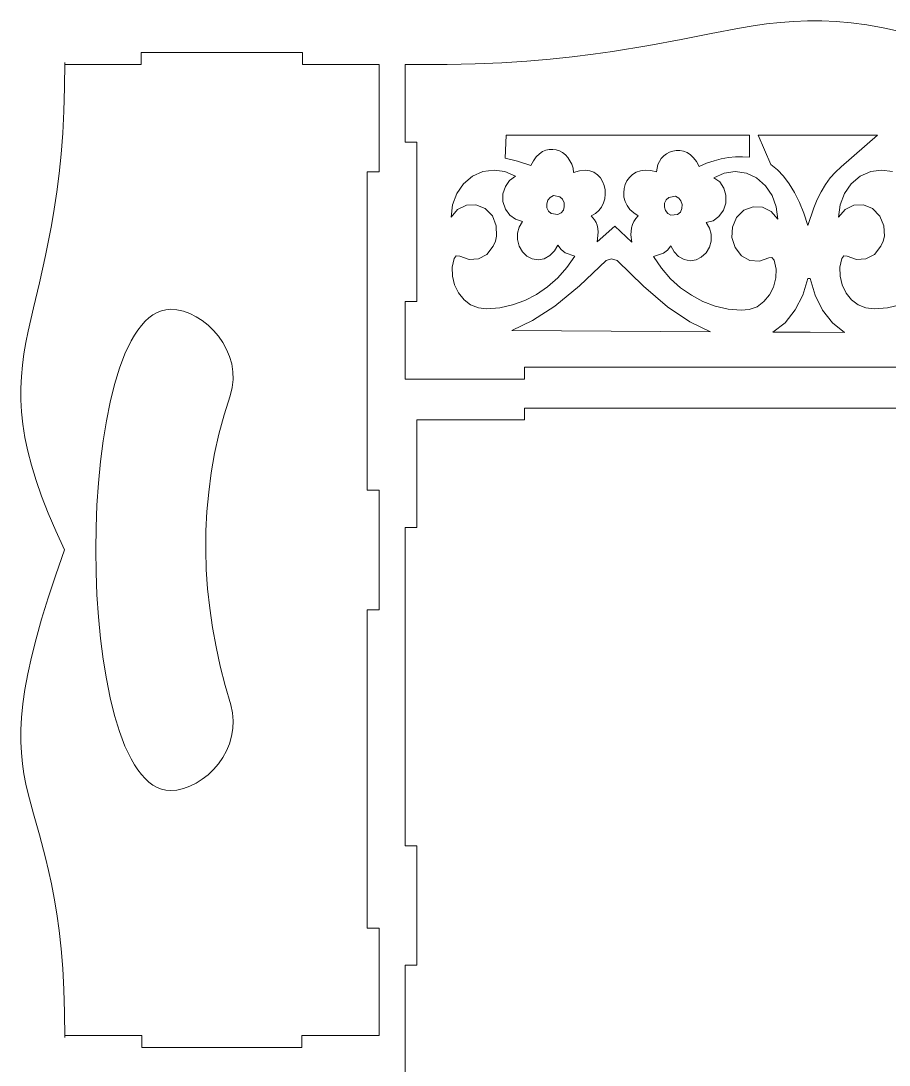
# Model space of a CAD drawing. Header units: inches. Extents: x -3.4 to 3.5, y -2.96 to 3.25.
# Drawn here: x -3.395 to -0.34, y -0.425 to 3.248 of the extents above; entities that cross this region are included whole.
import ezdxf

# ---------------------------------------------------------------- set-up
doc = ezdxf.new("R2010")
doc.units = ezdxf.units.IN
doc.header["$MEASUREMENT"] = 0
doc.layers.add('Katman 1', color=7, linetype='Continuous')

msp = doc.modelspace()

# ---------------------------------------------------------------- linework, layer by layer
at = {"layer": 'Katman 1', "color": 250, "lineweight": 9}
for points in [[(-0.8188, 3.2307), (-0.8188, 3.2307), (-0.7715, 3.2373), (-0.7715, 3.2373)], [(-0.7715, 3.2373), (-0.7715, 3.2373), (-0.7237, 3.2426), (-0.7237, 3.2426)], [(-0.7237, 3.2426), (-0.7237, 3.2426), (-0.6759, 3.2461), (-0.6759, 3.2461)], [(-0.6759, 3.2461), (-0.6759, 3.2461), (-0.6272, 3.2482), (-0.6272, 3.2482)], [(-0.6272, 3.2482), (-0.6272, 3.2482), (-0.5772, 3.2478), (-0.5772, 3.2478)], [(-0.5772, 3.2478), (-0.5772, 3.2478), (-0.5266, 3.2457), (-0.5266, 3.2457)], [(-0.5266, 3.2457), (-0.5266, 3.2457), (-0.4737, 3.2411), (-0.4737, 3.2411)], [(-0.4737, 3.2411), (-0.4737, 3.2411), (-0.4188, 3.2338), (-0.4188, 3.2338)], [(-0.4188, 3.2338), (-0.4188, 3.2338), (-0.3615, 3.2237), (-0.3615, 3.2237)], [(-1.0715, 3.1831), (-1.0715, 3.1831), (-0.9662, 3.2041), (-0.9662, 3.2041)], [(-0.9662, 3.2041), (-0.9662, 3.2041), (-0.867, 3.2226), (-0.867, 3.2226)], [(-0.867, 3.2226), (-0.867, 3.2226), (-0.8188, 3.2307), (-0.8188, 3.2307)], [(-0.3615, 3.2237), (-0.3615, 3.2237), (-0.3012, 3.2107), (-0.3012, 3.2107)], [(-1.3131, 3.1404), (-1.3131, 3.1404), (-1.1864, 3.1614), (-1.1864, 3.1614)], [(-1.1864, 3.1614), (-1.1864, 3.1614), (-1.0715, 3.1831), (-1.0715, 3.1831)], [(-2.4039, 3.1369), (-2.4039, 3.1369), (-2.9723, 3.1369), (-2.9723, 3.1369)], [(-2.9723, 3.1369), (-2.9723, 3.1369), (-2.9723, 3.0949), (-2.9723, 3.0949)], [(-2.4039, 3.0949), (-2.4039, 3.0949), (-2.4039, 3.1369), (-2.4039, 3.1369)], [(-1.4551, 3.1215), (-1.4551, 3.1215), (-1.382, 3.1306), (-1.382, 3.1306)], [(-1.382, 3.1306), (-1.382, 3.1306), (-1.3131, 3.1404), (-1.3131, 3.1404)], [(-3.241, 3.1019), (-3.241, 3.1019), (-3.2414, 3.0141), (-3.2414, 3.0141)], [(-3.241, 3.0949), (-3.241, 3.0949), (-3.241, 3.1019), (-3.241, 3.1019)], [(-2.9723, 3.0949), (-2.9723, 3.0949), (-3.241, 3.0949), (-3.241, 3.0949)], [(-2.1351, 3.0949), (-2.1351, 3.0949), (-2.4039, 3.0949), (-2.4039, 3.0949)], [(-2.1351, 2.7169), (-2.1351, 2.7169), (-2.1351, 3.0949), (-2.1351, 3.0949)], [(-2.0433, 3.0942), (-2.0433, 3.0942), (-2.0015, 3.0942), (-2.0015, 3.0942)], [(-2.0433, 2.8212), (-2.0433, 2.8212), (-2.0433, 3.0942), (-2.0433, 3.0942)], [(-2.0015, 3.0942), (-2.0015, 3.0942), (-1.8958, 3.0945), (-1.8958, 3.0945)], [(-1.8958, 3.0945), (-1.8958, 3.0945), (-1.7964, 3.097), (-1.7964, 3.097)], [(-1.7964, 3.097), (-1.7964, 3.097), (-1.7029, 3.1009), (-1.7029, 3.1009)], [(-1.7029, 3.1009), (-1.7029, 3.1009), (-1.6151, 3.1065), (-1.6151, 3.1065)], [(-1.6151, 3.1065), (-1.6151, 3.1065), (-1.5329, 3.1134), (-1.5329, 3.1134)], [(-1.5329, 3.1134), (-1.5329, 3.1134), (-1.4551, 3.1215), (-1.4551, 3.1215)], [(-3.2414, 3.0141), (-3.2414, 3.0141), (-3.2438, 2.9311), (-3.2438, 2.9311)], [(-3.2438, 2.9311), (-3.2438, 2.9311), (-3.2477, 2.8531), (-3.2477, 2.8531)], [(-3.2477, 2.8531), (-3.2477, 2.8531), (-3.2533, 2.7799), (-3.2533, 2.7799)], [(-1.6875, 2.8464), (-1.6875, 2.8464), (-1.6911, 2.7655), (-1.6911, 2.7655)], [(-0.8317, 2.8464), (-0.8317, 2.8464), (-1.6875, 2.8464), (-1.6875, 2.8464)], [(-0.8321, 2.7684), (-0.8321, 2.7684), (-0.8317, 2.8464), (-0.8317, 2.8464)], [(-0.3815, 2.8464), (-0.3815, 2.8464), (-0.8008, 2.8464), (-0.8008, 2.8464)], [(-0.8008, 2.8464), (-0.8008, 2.8464), (-0.7561, 2.7425), (-0.7561, 2.7425)], [(-0.5088, 2.7344), (-0.5088, 2.7344), (-0.3815, 2.8464), (-0.3815, 2.8464)], [(-2.0015, 2.8212), (-2.0015, 2.8212), (-2.0433, 2.8212), (-2.0433, 2.8212)], [(-2.0015, 2.2612), (-2.0015, 2.2612), (-2.0015, 2.8212), (-2.0015, 2.8212)], [(-1.5595, 2.7883), (-1.5595, 2.7883), (-1.548, 2.7932), (-1.548, 2.7932)], [(-1.548, 2.7932), (-1.548, 2.7932), (-1.536, 2.796), (-1.536, 2.796)], [(-1.536, 2.796), (-1.536, 2.796), (-1.5233, 2.7963), (-1.5233, 2.7963)], [(-1.5233, 2.7963), (-1.5233, 2.7963), (-1.5122, 2.7946), (-1.5122, 2.7946)], [(-1.5122, 2.7946), (-1.5122, 2.7946), (-1.5002, 2.7908), (-1.5002, 2.7908)], [(-1.1008, 2.7904), (-1.1008, 2.7904), (-1.0891, 2.7921), (-1.0891, 2.7921)], [(-1.0891, 2.7921), (-1.0891, 2.7921), (-1.0768, 2.7921), (-1.0768, 2.7921)], [(-1.0768, 2.7921), (-1.0768, 2.7921), (-1.0639, 2.7897), (-1.0639, 2.7897)], [(-3.2533, 2.7799), (-3.2533, 2.7799), (-3.2603, 2.7113), (-3.2603, 2.7113)], [(-1.6911, 2.7655), (-1.6911, 2.7655), (-1.648, 2.7551), (-1.648, 2.7551)], [(-1.648, 2.7551), (-1.648, 2.7551), (-1.6004, 2.74), (-1.6004, 2.74)], [(-1.6004, 2.74), (-1.6004, 2.74), (-1.592, 2.7561), (-1.592, 2.7561)], [(-1.592, 2.7561), (-1.592, 2.7561), (-1.5822, 2.7697), (-1.5822, 2.7697)], [(-1.5822, 2.7697), (-1.5822, 2.7697), (-1.5709, 2.7806), (-1.5709, 2.7806)], [(-1.5709, 2.7806), (-1.5709, 2.7806), (-1.5595, 2.7883), (-1.5595, 2.7883)], [(-1.5002, 2.7908), (-1.5002, 2.7908), (-1.4895, 2.7848), (-1.4895, 2.7848)], [(-1.4895, 2.7848), (-1.4895, 2.7848), (-1.4793, 2.7767), (-1.4793, 2.7767)], [(-1.4793, 2.7767), (-1.4793, 2.7767), (-1.4706, 2.7677), (-1.4706, 2.7677)], [(-1.4706, 2.7677), (-1.4706, 2.7677), (-1.4635, 2.7564), (-1.4635, 2.7564)], [(-1.4635, 2.7564), (-1.4635, 2.7564), (-1.4569, 2.7439), (-1.4569, 2.7439)], [(-1.1488, 2.7537), (-1.1488, 2.7537), (-1.1419, 2.7642), (-1.1419, 2.7642)], [(-1.1419, 2.7642), (-1.1419, 2.7642), (-1.1335, 2.7729), (-1.1335, 2.7729)], [(-1.1335, 2.7729), (-1.1335, 2.7729), (-1.1235, 2.7806), (-1.1235, 2.7806)], [(-1.1235, 2.7806), (-1.1235, 2.7806), (-1.1133, 2.7862), (-1.1133, 2.7862)], [(-1.1133, 2.7862), (-1.1133, 2.7862), (-1.1008, 2.7904), (-1.1008, 2.7904)], [(-1.0639, 2.7897), (-1.0639, 2.7897), (-1.0515, 2.7848), (-1.0515, 2.7848)], [(-1.0515, 2.7848), (-1.0515, 2.7848), (-1.0397, 2.7771), (-1.0397, 2.7771)], [(-1.0397, 2.7771), (-1.0397, 2.7771), (-1.0288, 2.7666), (-1.0288, 2.7666)], [(-1.0288, 2.7666), (-1.0288, 2.7666), (-1.0184, 2.753), (-1.0184, 2.753)], [(-0.9824, 2.7481), (-0.9824, 2.7481), (-0.9564, 2.7564), (-0.9564, 2.7564)], [(-0.9564, 2.7564), (-0.9564, 2.7564), (-0.9308, 2.7628), (-0.9308, 2.7628)], [(-0.9308, 2.7628), (-0.9308, 2.7628), (-0.9057, 2.7673), (-0.9057, 2.7673)], [(-0.9057, 2.7673), (-0.9057, 2.7673), (-0.8808, 2.7694), (-0.8808, 2.7694)], [(-0.8808, 2.7694), (-0.8808, 2.7694), (-0.8564, 2.7697), (-0.8564, 2.7697)], [(-0.8564, 2.7697), (-0.8564, 2.7697), (-0.8321, 2.7684), (-0.8321, 2.7684)], [(-1.8062, 2.7022), (-1.8062, 2.7022), (-1.7693, 2.7183), (-1.7693, 2.7183)], [(-1.7693, 2.7183), (-1.7693, 2.7183), (-1.7302, 2.7236), (-1.7302, 2.7236)], [(-1.7302, 2.7236), (-1.7302, 2.7236), (-1.6924, 2.7183), (-1.6924, 2.7183)], [(-1.6924, 2.7183), (-1.6924, 2.7183), (-1.6551, 2.7022), (-1.6551, 2.7022)], [(-1.4569, 2.7439), (-1.4569, 2.7439), (-1.4526, 2.7299), (-1.4526, 2.7299)], [(-1.4526, 2.7299), (-1.4526, 2.7299), (-1.4506, 2.7152), (-1.4506, 2.7152)], [(-1.4506, 2.7152), (-1.4506, 2.7152), (-1.4293, 2.7211), (-1.4293, 2.7211)], [(-1.4293, 2.7211), (-1.4293, 2.7211), (-1.41, 2.7229), (-1.41, 2.7229)], [(-1.41, 2.7229), (-1.41, 2.7229), (-1.3933, 2.7208), (-1.3933, 2.7208)], [(-1.3933, 2.7208), (-1.3933, 2.7208), (-1.3788, 2.7155), (-1.3788, 2.7155)], [(-1.2302, 2.7159), (-1.2302, 2.7159), (-1.2151, 2.7208), (-1.2151, 2.7208)], [(-1.2151, 2.7208), (-1.2151, 2.7208), (-1.1982, 2.7232), (-1.1982, 2.7232)], [(-1.1982, 2.7232), (-1.1982, 2.7232), (-1.1791, 2.7222), (-1.1791, 2.7222)], [(-1.1791, 2.7222), (-1.1791, 2.7222), (-1.1584, 2.7173), (-1.1584, 2.7173)], [(-1.1584, 2.7173), (-1.1584, 2.7173), (-1.1568, 2.7306), (-1.1568, 2.7306)], [(-1.1568, 2.7306), (-1.1568, 2.7306), (-1.1542, 2.7425), (-1.1542, 2.7425)], [(-1.1542, 2.7425), (-1.1542, 2.7425), (-1.1488, 2.7537), (-1.1488, 2.7537)], [(-1.0184, 2.753), (-1.0184, 2.753), (-1.0088, 2.7365), (-1.0088, 2.7365)], [(-1.0088, 2.7365), (-1.0088, 2.7365), (-0.9824, 2.7481), (-0.9824, 2.7481)], [(-0.8824, 2.7183), (-0.8824, 2.7183), (-0.9206, 2.7131), (-0.9206, 2.7131)], [(-0.8426, 2.712), (-0.8426, 2.712), (-0.8824, 2.7183), (-0.8824, 2.7183)], [(-0.7561, 2.7425), (-0.7561, 2.7425), (-0.7337, 2.7239), (-0.7337, 2.7239)], [(-0.7337, 2.7239), (-0.7337, 2.7239), (-0.7126, 2.7015), (-0.7126, 2.7015)], [(-0.529, 2.7166), (-0.529, 2.7166), (-0.5088, 2.7344), (-0.5088, 2.7344)], [(-0.4424, 2.7019), (-0.4424, 2.7019), (-0.405, 2.7183), (-0.405, 2.7183)], [(-0.405, 2.7183), (-0.405, 2.7183), (-0.3668, 2.7232), (-0.3668, 2.7232)], [(-0.3668, 2.7232), (-0.3668, 2.7232), (-0.3288, 2.7183), (-0.3288, 2.7183)], [(-3.2603, 2.7113), (-3.2603, 2.7113), (-3.2683, 2.6466), (-3.2683, 2.6466)], [(-2.1771, 1.597), (-2.1771, 1.597), (-2.1771, 2.7169), (-2.1771, 2.7169)], [(-2.1771, 2.7169), (-2.1771, 2.7169), (-2.1351, 2.7169), (-2.1351, 2.7169)], [(-1.8378, 2.6753), (-1.8378, 2.6753), (-1.8062, 2.7022), (-1.8062, 2.7022)], [(-1.676, 2.6868), (-1.676, 2.6868), (-1.6906, 2.6655), (-1.6906, 2.6655)], [(-1.6551, 2.7022), (-1.6551, 2.7022), (-1.676, 2.6868), (-1.676, 2.6868)], [(-1.3788, 2.7155), (-1.3788, 2.7155), (-1.3666, 2.7068), (-1.3666, 2.7068)], [(-1.3666, 2.7068), (-1.3666, 2.7068), (-1.3557, 2.6959), (-1.3557, 2.6959)], [(-1.3557, 2.6959), (-1.3557, 2.6959), (-1.3486, 2.6833), (-1.3486, 2.6833)], [(-1.3486, 2.6833), (-1.3486, 2.6833), (-1.3431, 2.6693), (-1.3431, 2.6693)], [(-1.2693, 2.6725), (-1.2693, 2.6725), (-1.2633, 2.6858), (-1.2633, 2.6858)], [(-1.2633, 2.6858), (-1.2633, 2.6858), (-1.254, 2.6977), (-1.254, 2.6977)], [(-1.254, 2.6977), (-1.254, 2.6977), (-1.2431, 2.7078), (-1.2431, 2.7078)], [(-1.2431, 2.7078), (-1.2431, 2.7078), (-1.2302, 2.7159), (-1.2302, 2.7159)], [(-0.9206, 2.7131), (-0.9206, 2.7131), (-0.9573, 2.6966), (-0.9573, 2.6966)], [(-0.9573, 2.6966), (-0.9573, 2.6966), (-0.9366, 2.6819), (-0.9366, 2.6819)], [(-0.9366, 2.6819), (-0.9366, 2.6819), (-0.9224, 2.6602), (-0.9224, 2.6602)], [(-0.807, 2.6956), (-0.807, 2.6956), (-0.8426, 2.712), (-0.8426, 2.712)], [(-0.775, 2.6679), (-0.775, 2.6679), (-0.807, 2.6956), (-0.807, 2.6956)], [(-0.7126, 2.7015), (-0.7126, 2.7015), (-0.6926, 2.6749), (-0.6926, 2.6749)], [(-0.5644, 2.6721), (-0.5644, 2.6721), (-0.5477, 2.6956), (-0.5477, 2.6956)], [(-0.5477, 2.6956), (-0.5477, 2.6956), (-0.529, 2.7166), (-0.529, 2.7166)], [(-0.4741, 2.6753), (-0.4741, 2.6753), (-0.4424, 2.7019), (-0.4424, 2.7019)], [(-3.2683, 2.6466), (-3.2683, 2.6466), (-3.2774, 2.5857), (-3.2774, 2.5857)], [(-1.8611, 2.6413), (-1.8611, 2.6413), (-1.8378, 2.6753), (-1.8378, 2.6753)], [(-1.6906, 2.6655), (-1.6906, 2.6655), (-1.6991, 2.6403), (-1.6991, 2.6403)], [(-1.3431, 2.6693), (-1.3431, 2.6693), (-1.34, 2.6539), (-1.34, 2.6539)], [(-1.34, 2.6539), (-1.34, 2.6539), (-1.3391, 2.6382), (-1.3391, 2.6382)], [(-1.2742, 2.6431), (-1.2742, 2.6431), (-1.2731, 2.6581), (-1.2731, 2.6581)], [(-1.2731, 2.6581), (-1.2731, 2.6581), (-1.2693, 2.6725), (-1.2693, 2.6725)], [(-0.9224, 2.6602), (-0.9224, 2.6602), (-0.9153, 2.635), (-0.9153, 2.635)], [(-0.7521, 2.634), (-0.7521, 2.634), (-0.775, 2.6679), (-0.775, 2.6679)], [(-0.6926, 2.6749), (-0.6926, 2.6749), (-0.6735, 2.6445), (-0.6735, 2.6445)], [(-0.5932, 2.6193), (-0.5932, 2.6193), (-0.5795, 2.6469), (-0.5795, 2.6469)], [(-0.5795, 2.6469), (-0.5795, 2.6469), (-0.5644, 2.6721), (-0.5644, 2.6721)], [(-0.4977, 2.6409), (-0.4977, 2.6409), (-0.4741, 2.6753), (-0.4741, 2.6753)], [(-1.8762, 2.6011), (-1.8762, 2.6011), (-1.8611, 2.6413), (-1.8611, 2.6413)], [(-1.6991, 2.6403), (-1.6991, 2.6403), (-1.6991, 2.6123), (-1.6991, 2.6123)], [(-1.6991, 2.6123), (-1.6991, 2.6123), (-1.6895, 2.586), (-1.6895, 2.586)], [(-1.5444, 2.605), (-1.5444, 2.605), (-1.5409, 2.6175), (-1.5409, 2.6175)], [(-1.5409, 2.6175), (-1.5409, 2.6175), (-1.5329, 2.6273), (-1.5329, 2.6273)], [(-1.5329, 2.6273), (-1.5329, 2.6273), (-1.5215, 2.634), (-1.5215, 2.634)], [(-1.5215, 2.634), (-1.5215, 2.634), (-1.4986, 2.6298), (-1.4986, 2.6298)], [(-1.4986, 2.6298), (-1.4986, 2.6298), (-1.4891, 2.6214), (-1.4891, 2.6214)], [(-1.4891, 2.6214), (-1.4891, 2.6214), (-1.4831, 2.6084), (-1.4831, 2.6084)], [(-1.4831, 2.6084), (-1.4831, 2.6084), (-1.4831, 2.5944), (-1.4831, 2.5944)], [(-1.3406, 2.6228), (-1.3406, 2.6228), (-1.3457, 2.6077), (-1.3457, 2.6077)], [(-1.3391, 2.6382), (-1.3391, 2.6382), (-1.3406, 2.6228), (-1.3406, 2.6228)], [(-1.2735, 2.6281), (-1.2735, 2.6281), (-1.2742, 2.6431), (-1.2742, 2.6431)], [(-1.2693, 2.6129), (-1.2693, 2.6129), (-1.2735, 2.6281), (-1.2735, 2.6281)], [(-1.2626, 2.5986), (-1.2626, 2.5986), (-1.2693, 2.6129), (-1.2693, 2.6129)], [(-1.1244, 2.6186), (-1.1244, 2.6186), (-1.1304, 2.6074), (-1.1304, 2.6074)], [(-1.1155, 2.6273), (-1.1155, 2.6273), (-1.1244, 2.6186), (-1.1244, 2.6186)], [(-1.0922, 2.6315), (-1.0922, 2.6315), (-1.1155, 2.6273), (-1.1155, 2.6273)], [(-1.0806, 2.6249), (-1.0806, 2.6249), (-1.0922, 2.6315), (-1.0922, 2.6315)], [(-1.0728, 2.6151), (-1.0728, 2.6151), (-1.0806, 2.6249), (-1.0806, 2.6249)], [(-1.0688, 2.6021), (-1.0688, 2.6021), (-1.0728, 2.6151), (-1.0728, 2.6151)], [(-0.9153, 2.635), (-0.9153, 2.635), (-0.9153, 2.6074), (-0.9153, 2.6074)], [(-0.7375, 2.5944), (-0.7375, 2.5944), (-0.7521, 2.634), (-0.7521, 2.634)], [(-0.6735, 2.6445), (-0.6735, 2.6445), (-0.6561, 2.6098), (-0.6561, 2.6098)], [(-0.6561, 2.6098), (-0.6561, 2.6098), (-0.6408, 2.5713), (-0.6408, 2.5713)], [(-0.6052, 2.5902), (-0.6052, 2.5902), (-0.5932, 2.6193), (-0.5932, 2.6193)], [(-0.5132, 2.6007), (-0.5132, 2.6007), (-0.4977, 2.6409), (-0.4977, 2.6409)], [(-3.2774, 2.5857), (-3.2774, 2.5857), (-3.2872, 2.5283), (-3.2872, 2.5283)], [(-1.8818, 2.558), (-1.8818, 2.558), (-1.8762, 2.6011), (-1.8762, 2.6011)], [(-1.8584, 2.5846), (-1.8584, 2.5846), (-1.8818, 2.558), (-1.8818, 2.558)], [(-1.8275, 2.6), (-1.8275, 2.6), (-1.8584, 2.5846), (-1.8584, 2.5846)], [(-1.7942, 2.6011), (-1.7942, 2.6011), (-1.8275, 2.6), (-1.8275, 2.6)], [(-1.762, 2.5885), (-1.762, 2.5885), (-1.7942, 2.6011), (-1.7942, 2.6011)], [(-1.7364, 2.5619), (-1.7364, 2.5619), (-1.762, 2.5885), (-1.762, 2.5885)], [(-1.6895, 2.586), (-1.6895, 2.586), (-1.6749, 2.5647), (-1.6749, 2.5647)], [(-1.5444, 2.5909), (-1.5444, 2.5909), (-1.5444, 2.605), (-1.5444, 2.605)], [(-1.5391, 2.5794), (-1.5391, 2.5794), (-1.5444, 2.5909), (-1.5444, 2.5909)], [(-1.53, 2.5706), (-1.53, 2.5706), (-1.5391, 2.5794), (-1.5391, 2.5794)], [(-1.4944, 2.5731), (-1.4944, 2.5731), (-1.506, 2.5671), (-1.506, 2.5671)], [(-1.4866, 2.5822), (-1.4866, 2.5822), (-1.4944, 2.5731), (-1.4944, 2.5731)], [(-1.4831, 2.5944), (-1.4831, 2.5944), (-1.4866, 2.5822), (-1.4866, 2.5822)], [(-1.3617, 2.5811), (-1.3617, 2.5811), (-1.3735, 2.5703), (-1.3735, 2.5703)], [(-1.3524, 2.5934), (-1.3524, 2.5934), (-1.3617, 2.5811), (-1.3617, 2.5811)], [(-1.3457, 2.6077), (-1.3457, 2.6077), (-1.3524, 2.5934), (-1.3524, 2.5934)], [(-1.2522, 2.585), (-1.2522, 2.585), (-1.2626, 2.5986), (-1.2626, 2.5986)], [(-1.2391, 2.5727), (-1.2391, 2.5727), (-1.2522, 2.585), (-1.2522, 2.585)], [(-1.2231, 2.5622), (-1.2231, 2.5622), (-1.2391, 2.5727), (-1.2391, 2.5727)], [(-1.1304, 2.6074), (-1.1304, 2.6074), (-1.1311, 2.5934), (-1.1311, 2.5934)], [(-1.1311, 2.5934), (-1.1311, 2.5934), (-1.1275, 2.5808), (-1.1275, 2.5808)], [(-1.1275, 2.5808), (-1.1275, 2.5808), (-1.1193, 2.5706), (-1.1193, 2.5706)], [(-1.0853, 2.5671), (-1.0853, 2.5671), (-1.0748, 2.5755), (-1.0748, 2.5755)], [(-1.0748, 2.5755), (-1.0748, 2.5755), (-1.0695, 2.5885), (-1.0695, 2.5885)], [(-1.0695, 2.5885), (-1.0695, 2.5885), (-1.0688, 2.6021), (-1.0688, 2.6021)], [(-0.9237, 2.5822), (-0.9237, 2.5822), (-0.9397, 2.5605), (-0.9397, 2.5605)], [(-0.9153, 2.6074), (-0.9153, 2.6074), (-0.9237, 2.5822), (-0.9237, 2.5822)], [(-0.8773, 2.5566), (-0.8773, 2.5566), (-0.8521, 2.5822), (-0.8521, 2.5822)], [(-0.8521, 2.5822), (-0.8521, 2.5822), (-0.819, 2.5944), (-0.819, 2.5944)], [(-0.819, 2.5944), (-0.819, 2.5944), (-0.7861, 2.5934), (-0.7861, 2.5934)], [(-0.7861, 2.5934), (-0.7861, 2.5934), (-0.7555, 2.578), (-0.7555, 2.578)], [(-0.7555, 2.578), (-0.7555, 2.578), (-0.7321, 2.5507), (-0.7321, 2.5507)], [(-0.7321, 2.5507), (-0.7321, 2.5507), (-0.7375, 2.5944), (-0.7375, 2.5944)], [(-0.6408, 2.5713), (-0.6408, 2.5713), (-0.6264, 2.5279), (-0.6264, 2.5279)], [(-0.6264, 2.5279), (-0.6264, 2.5279), (-0.6052, 2.5902), (-0.6052, 2.5902)], [(-0.5186, 2.5577), (-0.5186, 2.5577), (-0.5132, 2.6007), (-0.5132, 2.6007)], [(-0.495, 2.5846), (-0.495, 2.5846), (-0.5186, 2.5577), (-0.5186, 2.5577)], [(-0.4644, 2.5997), (-0.4644, 2.5997), (-0.495, 2.5846), (-0.495, 2.5846)], [(-0.4308, 2.6007), (-0.4308, 2.6007), (-0.4644, 2.5997), (-0.4644, 2.5997)], [(-0.3986, 2.5881), (-0.3986, 2.5881), (-0.4308, 2.6007), (-0.4308, 2.6007)], [(-0.373, 2.5615), (-0.373, 2.5615), (-0.3986, 2.5881), (-0.3986, 2.5881)], [(-1.7233, 2.5276), (-1.7233, 2.5276), (-1.7364, 2.5619), (-1.7364, 2.5619)], [(-1.6749, 2.5647), (-1.6749, 2.5647), (-1.6546, 2.5507), (-1.6546, 2.5507)], [(-1.6546, 2.5507), (-1.6546, 2.5507), (-1.6302, 2.543), (-1.6302, 2.543)], [(-1.6302, 2.543), (-1.6302, 2.543), (-1.6418, 2.5227), (-1.6418, 2.5227)], [(-1.506, 2.5671), (-1.506, 2.5671), (-1.53, 2.5706), (-1.53, 2.5706)], [(-1.3735, 2.5703), (-1.3735, 2.5703), (-1.3882, 2.5622), (-1.3882, 2.5622)], [(-1.3882, 2.5622), (-1.3882, 2.5622), (-1.3764, 2.5482), (-1.3764, 2.5482)], [(-1.3764, 2.5482), (-1.3764, 2.5482), (-1.3715, 2.5395), (-1.3715, 2.5395)], [(-1.3715, 2.5395), (-1.3715, 2.5395), (-1.3677, 2.5293), (-1.3677, 2.5293)], [(-1.2435, 2.5318), (-1.2435, 2.5318), (-1.2384, 2.5423), (-1.2384, 2.5423)], [(-1.2384, 2.5423), (-1.2384, 2.5423), (-1.2317, 2.5528), (-1.2317, 2.5528)], [(-1.2317, 2.5528), (-1.2317, 2.5528), (-1.2231, 2.5622), (-1.2231, 2.5622)], [(-1.1193, 2.5706), (-1.1193, 2.5706), (-1.1079, 2.5647), (-1.1079, 2.5647)], [(-1.1079, 2.5647), (-1.1079, 2.5647), (-1.0853, 2.5671), (-1.0853, 2.5671)], [(-0.9593, 2.5454), (-0.9593, 2.5454), (-0.9839, 2.5391), (-0.9839, 2.5391)], [(-0.9839, 2.5391), (-0.9839, 2.5391), (-0.9728, 2.5188), (-0.9728, 2.5188)], [(-0.9397, 2.5605), (-0.9397, 2.5605), (-0.9593, 2.5454), (-0.9593, 2.5454)], [(-0.8919, 2.5227), (-0.8919, 2.5227), (-0.8773, 2.5566), (-0.8773, 2.5566)], [(-0.359, 2.5276), (-0.359, 2.5276), (-0.373, 2.5615), (-0.373, 2.5615)], [(-3.2872, 2.5283), (-3.2872, 2.5283), (-3.3082, 2.4226), (-3.3082, 2.4226)], [(-1.7215, 2.4912), (-1.7215, 2.4912), (-1.7233, 2.5276), (-1.7233, 2.5276)], [(-1.6475, 2.5013), (-1.6475, 2.5013), (-1.6484, 2.4786), (-1.6484, 2.4786)], [(-1.6418, 2.5227), (-1.6418, 2.5227), (-1.6475, 2.5013), (-1.6475, 2.5013)], [(-1.3677, 2.5293), (-1.3677, 2.5293), (-1.3655, 2.5178), (-1.3655, 2.5178)], [(-1.3671, 2.4712), (-1.3671, 2.4712), (-1.3057, 2.5255), (-1.3057, 2.5255)], [(-1.3642, 2.5045), (-1.3642, 2.5045), (-1.3671, 2.4712), (-1.3671, 2.4712)], [(-1.3655, 2.5178), (-1.3655, 2.5178), (-1.3642, 2.5045), (-1.3642, 2.5045)], [(-1.3057, 2.5255), (-1.3057, 2.5255), (-1.2457, 2.4702), (-1.2457, 2.4702)], [(-1.2486, 2.4958), (-1.2486, 2.4958), (-1.2471, 2.5202), (-1.2471, 2.5202)], [(-1.2471, 2.5202), (-1.2471, 2.5202), (-1.2435, 2.5318), (-1.2435, 2.5318)], [(-0.9728, 2.5188), (-0.9728, 2.5188), (-0.9668, 2.4975), (-0.9668, 2.4975)], [(-0.8942, 2.4863), (-0.8942, 2.4863), (-0.8919, 2.5227), (-0.8919, 2.5227)], [(-0.3572, 2.4908), (-0.3572, 2.4908), (-0.359, 2.5276), (-0.359, 2.5276)], [(-1.7331, 2.4558), (-1.7331, 2.4558), (-1.7249, 2.4737), (-1.7249, 2.4737)], [(-1.7249, 2.4737), (-1.7249, 2.4737), (-1.7215, 2.4912), (-1.7215, 2.4912)], [(-1.6484, 2.4786), (-1.6484, 2.4786), (-1.6418, 2.4558), (-1.6418, 2.4558)], [(-1.2457, 2.4702), (-1.2457, 2.4702), (-1.2486, 2.4958), (-1.2486, 2.4958)], [(-0.9668, 2.4734), (-0.9668, 2.4734), (-0.9728, 2.452), (-0.9728, 2.452)], [(-0.9668, 2.4975), (-0.9668, 2.4975), (-0.9668, 2.4734), (-0.9668, 2.4734)], [(-0.8826, 2.451), (-0.8826, 2.451), (-0.8942, 2.4863), (-0.8942, 2.4863)], [(-0.3697, 2.4555), (-0.3697, 2.4555), (-0.361, 2.4734), (-0.361, 2.4734)], [(-0.361, 2.4734), (-0.361, 2.4734), (-0.3572, 2.4908), (-0.3572, 2.4908)], [(-1.7851, 2.4117), (-1.7851, 2.4117), (-1.7558, 2.4268), (-1.7558, 2.4268)], [(-1.7558, 2.4268), (-1.7558, 2.4268), (-1.7331, 2.4558), (-1.7331, 2.4558)], [(-1.6418, 2.4558), (-1.6418, 2.4558), (-1.6302, 2.4359), (-1.6302, 2.4359)], [(-1.6302, 2.4359), (-1.6302, 2.4359), (-1.6146, 2.4205), (-1.6146, 2.4205)], [(-1.5346, 2.423), (-1.5346, 2.423), (-1.5182, 2.4394), (-1.5182, 2.4394)], [(-1.5182, 2.4394), (-1.5182, 2.4394), (-1.5062, 2.4597), (-1.5062, 2.4597)], [(-1.5062, 2.4597), (-1.5062, 2.4597), (-1.4944, 2.4443), (-1.4944, 2.4443)], [(-1.4944, 2.4443), (-1.4944, 2.4443), (-1.4806, 2.432), (-1.4806, 2.432)], [(-1.4806, 2.432), (-1.4806, 2.432), (-1.4466, 2.4205), (-1.4466, 2.4205)], [(-1.1346, 2.4306), (-1.1346, 2.4306), (-1.1691, 2.4194), (-1.1691, 2.4194)], [(-1.1206, 2.4418), (-1.1206, 2.4418), (-1.1346, 2.4306), (-1.1346, 2.4306)], [(-1.1079, 2.4569), (-1.1079, 2.4569), (-1.1206, 2.4418), (-1.1206, 2.4418)], [(-1.0964, 2.4355), (-1.0964, 2.4355), (-1.1079, 2.4569), (-1.1079, 2.4569)], [(-1.0815, 2.4194), (-1.0815, 2.4194), (-1.0964, 2.4355), (-1.0964, 2.4355)], [(-0.9846, 2.432), (-0.9846, 2.432), (-1.0013, 2.4166), (-1.0013, 2.4166)], [(-0.9728, 2.452), (-0.9728, 2.452), (-0.9846, 2.432), (-0.9846, 2.432)], [(-0.8602, 2.4219), (-0.8602, 2.4219), (-0.8826, 2.451), (-0.8826, 2.451)], [(-0.4221, 2.4114), (-0.4221, 2.4114), (-0.3919, 2.4265), (-0.3919, 2.4265)], [(-0.3919, 2.4265), (-0.3919, 2.4265), (-0.3697, 2.4555), (-0.3697, 2.4555)], [(-3.3082, 2.4226), (-3.3082, 2.4226), (-3.33, 2.327), (-3.33, 2.327)], [(-1.8775, 2.382), (-1.8775, 2.382), (-1.8702, 2.4128), (-1.8702, 2.4128)], [(-1.8702, 2.4128), (-1.8702, 2.4128), (-1.8631, 2.4219), (-1.8631, 2.4219)], [(-1.8631, 2.4219), (-1.8631, 2.4219), (-1.8513, 2.4205), (-1.8513, 2.4205)], [(-1.8513, 2.4205), (-1.8513, 2.4205), (-1.8184, 2.4093), (-1.8184, 2.4093)], [(-1.8184, 2.4093), (-1.8184, 2.4093), (-1.7851, 2.4117), (-1.7851, 2.4117)], [(-1.6146, 2.4205), (-1.6146, 2.4205), (-1.5962, 2.4117), (-1.5962, 2.4117)], [(-1.5962, 2.4117), (-1.5962, 2.4117), (-1.5749, 2.4079), (-1.5749, 2.4079)], [(-1.5749, 2.4079), (-1.5749, 2.4079), (-1.5535, 2.4117), (-1.5535, 2.4117)], [(-1.5535, 2.4117), (-1.5535, 2.4117), (-1.5346, 2.423), (-1.5346, 2.423)], [(-1.4466, 2.4205), (-1.4466, 2.4205), (-1.4746, 2.3806), (-1.4746, 2.3806)], [(-1.4295, 2.3162), (-1.4295, 2.3162), (-1.3364, 2.4054), (-1.3364, 2.4054)], [(-1.3364, 2.4054), (-1.3364, 2.4054), (-1.3173, 2.4114), (-1.3173, 2.4114)], [(-1.3173, 2.4114), (-1.3173, 2.4114), (-1.2973, 2.4054), (-1.2973, 2.4054)], [(-1.2973, 2.4054), (-1.2973, 2.4054), (-1.2051, 2.3151), (-1.2051, 2.3151)], [(-1.1691, 2.4194), (-1.1691, 2.4194), (-1.1408, 2.3778), (-1.1408, 2.3778)], [(-1.0615, 2.4089), (-1.0615, 2.4089), (-1.0815, 2.4194), (-1.0815, 2.4194)], [(-1.0406, 2.404), (-1.0406, 2.404), (-1.0615, 2.4089), (-1.0615, 2.4089)], [(-1.0197, 2.4079), (-1.0197, 2.4079), (-1.0406, 2.404), (-1.0406, 2.404)], [(-1.0013, 2.4166), (-1.0013, 2.4166), (-1.0197, 2.4079), (-1.0197, 2.4079)], [(-0.8308, 2.4054), (-0.8308, 2.4054), (-0.8602, 2.4219), (-0.8602, 2.4219)], [(-0.797, 2.403), (-0.797, 2.403), (-0.8308, 2.4054), (-0.8308, 2.4054)], [(-0.7635, 2.4142), (-0.7635, 2.4142), (-0.797, 2.403), (-0.797, 2.403)], [(-0.7528, 2.4156), (-0.7528, 2.4156), (-0.7635, 2.4142), (-0.7635, 2.4142)], [(-0.7448, 2.4065), (-0.7448, 2.4065), (-0.7528, 2.4156), (-0.7528, 2.4156)], [(-0.7384, 2.3754), (-0.7384, 2.3754), (-0.7448, 2.4065), (-0.7448, 2.4065)], [(-0.5139, 2.3817), (-0.5139, 2.3817), (-0.5066, 2.4124), (-0.5066, 2.4124)], [(-0.5066, 2.4124), (-0.5066, 2.4124), (-0.4992, 2.4216), (-0.4992, 2.4216)], [(-0.4992, 2.4216), (-0.4992, 2.4216), (-0.4875, 2.4205), (-0.4875, 2.4205)], [(-0.4875, 2.4205), (-0.4875, 2.4205), (-0.4552, 2.4089), (-0.4552, 2.4089)], [(-0.4552, 2.4089), (-0.4552, 2.4089), (-0.4221, 2.4114), (-0.4221, 2.4114)], [(-1.8764, 2.3505), (-1.8764, 2.3505), (-1.8775, 2.382), (-1.8775, 2.382)], [(-1.4746, 2.3806), (-1.4746, 2.3806), (-1.5062, 2.3439), (-1.5062, 2.3439)], [(-1.1408, 2.3778), (-1.1408, 2.3778), (-1.1095, 2.3414), (-1.1095, 2.3414)], [(-0.739, 2.3439), (-0.739, 2.3439), (-0.7384, 2.3754), (-0.7384, 2.3754)], [(-0.5132, 2.3501), (-0.5132, 2.3501), (-0.5139, 2.3817), (-0.5139, 2.3817)], [(-3.33, 2.327), (-3.33, 2.327), (-3.351, 2.2392), (-3.351, 2.2392)], [(-1.8695, 2.3201), (-1.8695, 2.3201), (-1.8764, 2.3505), (-1.8764, 2.3505)], [(-1.8558, 2.291), (-1.8558, 2.291), (-1.8695, 2.3201), (-1.8695, 2.3201)], [(-1.5062, 2.3439), (-1.5062, 2.3439), (-1.5426, 2.3123), (-1.5426, 2.3123)], [(-1.5164, 2.2451), (-1.5164, 2.2451), (-1.4295, 2.3162), (-1.4295, 2.3162)], [(-1.2051, 2.3151), (-1.2051, 2.3151), (-1.1206, 2.2427), (-1.1206, 2.2427)], [(-1.1095, 2.3414), (-1.1095, 2.3414), (-1.0739, 2.3095), (-1.0739, 2.3095)], [(-0.7468, 2.312), (-0.7468, 2.312), (-0.739, 2.3439), (-0.739, 2.3439)], [(-0.6264, 2.3424), (-0.6264, 2.3424), (-0.6439, 2.2833), (-0.6439, 2.2833)], [(-0.6177, 2.3424), (-0.6177, 2.3424), (-0.6264, 2.3424), (-0.6264, 2.3424)], [(-0.6008, 2.2833), (-0.6008, 2.2833), (-0.6177, 2.3424), (-0.6177, 2.3424)], [(-0.5057, 2.3197), (-0.5057, 2.3197), (-0.5132, 2.3501), (-0.5132, 2.3501)], [(-0.4919, 2.2907), (-0.4919, 2.2907), (-0.5057, 2.3197), (-0.5057, 2.3197)], [(-1.836, 2.2672), (-1.836, 2.2672), (-1.8558, 2.291), (-1.8558, 2.291)], [(-1.5809, 2.2857), (-1.5809, 2.2857), (-1.6217, 2.2644), (-1.6217, 2.2644)], [(-1.5426, 2.3123), (-1.5426, 2.3123), (-1.5809, 2.2857), (-1.5809, 2.2857)], [(-1.0739, 2.3095), (-1.0739, 2.3095), (-1.0362, 2.2833), (-1.0362, 2.2833)], [(-1.0362, 2.2833), (-1.0362, 2.2833), (-0.9959, 2.2606), (-0.9959, 2.2606)], [(-0.7808, 2.2606), (-0.7808, 2.2606), (-0.761, 2.2847), (-0.761, 2.2847)], [(-0.761, 2.2847), (-0.761, 2.2847), (-0.7468, 2.312), (-0.7468, 2.312)], [(-0.6439, 2.2833), (-0.6439, 2.2833), (-0.6706, 2.2315), (-0.6706, 2.2315)], [(-0.5752, 2.2304), (-0.5752, 2.2304), (-0.6008, 2.2833), (-0.6008, 2.2833)], [(-0.4724, 2.2669), (-0.4724, 2.2669), (-0.4919, 2.2907), (-0.4919, 2.2907)], [(-2.0433, 1.9883), (-2.0433, 1.9883), (-2.0433, 2.2612), (-2.0433, 2.2612)], [(-2.0433, 2.2612), (-2.0433, 2.2612), (-2.0015, 2.2612), (-2.0015, 2.2612)], [(-1.8129, 2.2493), (-1.8129, 2.2493), (-1.836, 2.2672), (-1.836, 2.2672)], [(-1.7851, 2.2392), (-1.7851, 2.2392), (-1.8129, 2.2493), (-1.8129, 2.2493)], [(-1.6657, 2.2493), (-1.6657, 2.2493), (-1.7095, 2.2392), (-1.7095, 2.2392)], [(-1.6217, 2.2644), (-1.6217, 2.2644), (-1.6657, 2.2493), (-1.6657, 2.2493)], [(-1.5951, 2.1937), (-1.5951, 2.1937), (-1.5164, 2.2451), (-1.5164, 2.2451)], [(-1.1206, 2.2427), (-1.1206, 2.2427), (-1.0419, 2.1898), (-1.0419, 2.1898)], [(-0.9959, 2.2606), (-0.9959, 2.2606), (-0.9524, 2.2441), (-0.9524, 2.2441)], [(-0.9524, 2.2441), (-0.9524, 2.2441), (-0.907, 2.2343), (-0.907, 2.2343)], [(-0.8324, 2.2329), (-0.8324, 2.2329), (-0.805, 2.2427), (-0.805, 2.2427)], [(-0.805, 2.2427), (-0.805, 2.2427), (-0.7808, 2.2606), (-0.7808, 2.2606)], [(-0.449, 2.249), (-0.449, 2.249), (-0.4724, 2.2669), (-0.4724, 2.2669)], [(-0.4221, 2.2389), (-0.4221, 2.2389), (-0.449, 2.249), (-0.449, 2.249)], [(-0.3019, 2.249), (-0.3019, 2.249), (-0.3457, 2.2389), (-0.3457, 2.2389)], [(-3.351, 2.2392), (-3.351, 2.2392), (-3.3695, 2.1566), (-3.3695, 2.1566)], [(-2.9446, 2.2042), (-2.9446, 2.2042), (-2.9579, 2.1916), (-2.9579, 2.1916)], [(-2.9303, 2.2144), (-2.9303, 2.2144), (-2.9446, 2.2042), (-2.9446, 2.2042)], [(-2.9159, 2.2228), (-2.9159, 2.2228), (-2.9303, 2.2144), (-2.9303, 2.2144)], [(-2.9006, 2.2287), (-2.9006, 2.2287), (-2.9159, 2.2228), (-2.9159, 2.2228)], [(-2.8851, 2.2322), (-2.8851, 2.2322), (-2.9006, 2.2287), (-2.9006, 2.2287)], [(-2.869, 2.2336), (-2.869, 2.2336), (-2.8851, 2.2322), (-2.8851, 2.2322)], [(-2.8463, 2.2319), (-2.8463, 2.2319), (-2.869, 2.2336), (-2.869, 2.2336)], [(-2.8235, 2.2266), (-2.8235, 2.2266), (-2.8463, 2.2319), (-2.8463, 2.2319)], [(-2.8008, 2.2186), (-2.8008, 2.2186), (-2.8235, 2.2266), (-2.8235, 2.2266)], [(-2.7787, 2.2074), (-2.7787, 2.2074), (-2.8008, 2.2186), (-2.8008, 2.2186)], [(-2.757, 2.1937), (-2.757, 2.1937), (-2.7787, 2.2074), (-2.7787, 2.2074)], [(-1.7564, 2.2353), (-1.7564, 2.2353), (-1.7851, 2.2392), (-1.7851, 2.2392)], [(-1.7095, 2.2392), (-1.7095, 2.2392), (-1.7564, 2.2353), (-1.7564, 2.2353)], [(-0.907, 2.2343), (-0.907, 2.2343), (-0.8613, 2.2304), (-0.8613, 2.2304)], [(-0.8613, 2.2304), (-0.8613, 2.2304), (-0.8324, 2.2329), (-0.8324, 2.2329)], [(-0.6706, 2.2315), (-0.6706, 2.2315), (-0.7059, 2.186), (-0.7059, 2.186)], [(-0.5399, 2.186), (-0.5399, 2.186), (-0.5752, 2.2304), (-0.5752, 2.2304)], [(-0.3935, 2.2353), (-0.3935, 2.2353), (-0.4221, 2.2389), (-0.4221, 2.2389)], [(-0.3457, 2.2389), (-0.3457, 2.2389), (-0.3935, 2.2353), (-0.3935, 2.2353)], [(-2.9712, 2.1772), (-2.9712, 2.1772), (-2.9838, 2.1608), (-2.9838, 2.1608)], [(-2.9579, 2.1916), (-2.9579, 2.1916), (-2.9712, 2.1772), (-2.9712, 2.1772)], [(-2.7367, 2.1776), (-2.7367, 2.1776), (-2.757, 2.1937), (-2.757, 2.1937)], [(-2.7175, 2.1591), (-2.7175, 2.1591), (-2.7367, 2.1776), (-2.7367, 2.1776)], [(-1.6675, 2.1594), (-1.6675, 2.1594), (-1.5951, 2.1937), (-1.5951, 2.1937)], [(-1.0419, 2.1898), (-1.0419, 2.1898), (-0.9693, 2.1545), (-0.9693, 2.1545)], [(-0.7059, 2.186), (-0.7059, 2.186), (-0.7501, 2.1535), (-0.7501, 2.1535)], [(-0.497, 2.1521), (-0.497, 2.1521), (-0.5399, 2.186), (-0.5399, 2.186)], [(-3.3695, 2.1566), (-3.3695, 2.1566), (-3.3775, 2.1164), (-3.3775, 2.1164)], [(-2.9957, 2.1426), (-2.9957, 2.1426), (-3.0073, 2.1223), (-3.0073, 2.1223)], [(-2.9838, 2.1608), (-2.9838, 2.1608), (-2.9957, 2.1426), (-2.9957, 2.1426)], [(-2.7, 2.1388), (-2.7, 2.1388), (-2.7175, 2.1591), (-2.7175, 2.1591)], [(-2.6846, 2.1164), (-2.6846, 2.1164), (-2.7, 2.1388), (-2.7, 2.1388)], [(-0.9693, 2.1545), (-0.9693, 2.1545), (-1.6675, 2.1594), (-1.6675, 2.1594)], [(-0.7501, 2.1535), (-0.7501, 2.1535), (-0.6177, 2.1527), (-0.6177, 2.1527)], [(-0.6177, 2.1527), (-0.6177, 2.1527), (-0.497, 2.1521), (-0.497, 2.1521)], [(-3.3775, 2.1164), (-3.3775, 2.1164), (-3.3842, 2.0768), (-3.3842, 2.0768)], [(-3.0073, 2.1223), (-3.0073, 2.1223), (-3.029, 2.0771), (-3.029, 2.0771)], [(-2.6713, 2.0926), (-2.6713, 2.0926), (-2.6846, 2.1164), (-2.6846, 2.1164)], [(-3.3842, 2.0768), (-3.3842, 2.0768), (-3.3895, 2.0369), (-3.3895, 2.0369)], [(-3.029, 2.0771), (-3.029, 2.0771), (-3.0482, 2.0261), (-3.0482, 2.0261)], [(-2.6608, 2.0677), (-2.6608, 2.0677), (-2.6713, 2.0926), (-2.6713, 2.0926)], [(-2.6534, 2.0415), (-2.6534, 2.0415), (-2.6608, 2.0677), (-2.6608, 2.0677)], [(-3.3895, 2.0369), (-3.3895, 2.0369), (-3.3929, 1.9971), (-3.3929, 1.9971)], [(-3.0482, 2.0261), (-3.0482, 2.0261), (-3.0657, 1.9691), (-3.0657, 1.9691)], [(-2.6489, 2.0141), (-2.6489, 2.0141), (-2.6534, 2.0415), (-2.6534, 2.0415)], [(-0.1537, 2.0303), (-0.1537, 2.0303), (-1.6235, 2.0303), (-1.6235, 2.0303)], [(-1.6235, 2.0303), (-1.6235, 2.0303), (-1.6235, 1.9883), (-1.6235, 1.9883)], [(-3.3929, 1.9971), (-3.3929, 1.9971), (-3.395, 1.9568), (-3.395, 1.9568)], [(-2.6513, 1.9582), (-2.6513, 1.9582), (-2.6482, 1.9865), (-2.6482, 1.9865)], [(-2.6482, 1.9865), (-2.6482, 1.9865), (-2.6489, 2.0141), (-2.6489, 2.0141)], [(-1.6235, 1.9883), (-1.6235, 1.9883), (-2.0433, 1.9883), (-2.0433, 1.9883)], [(-3.395, 1.9568), (-3.395, 1.9568), (-3.3947, 1.9155), (-3.3947, 1.9155)], [(-3.0657, 1.9691), (-3.0657, 1.9691), (-3.0811, 1.9071), (-3.0811, 1.9071)], [(-2.6587, 1.9298), (-2.6587, 1.9298), (-2.6513, 1.9582), (-2.6513, 1.9582)], [(-3.3947, 1.9155), (-3.3947, 1.9155), (-3.3926, 1.8728), (-3.3926, 1.8728)], [(-2.68, 1.8619), (-2.68, 1.8619), (-2.6587, 1.9298), (-2.6587, 1.9298)], [(-3.0811, 1.9071), (-3.0811, 1.9071), (-3.0944, 1.841), (-3.0944, 1.841)], [(-1.6235, 1.8864), (-1.6235, 1.8864), (-0.1537, 1.8864), (-0.1537, 1.8864)], [(-1.6235, 1.8444), (-1.6235, 1.8444), (-1.6235, 1.8864), (-1.6235, 1.8864)], [(-3.3926, 1.8728), (-3.3926, 1.8728), (-3.388, 1.8291), (-3.388, 1.8291)], [(-3.0944, 1.841), (-3.0944, 1.841), (-3.1056, 1.7709), (-3.1056, 1.7709)], [(-2.6983, 1.794), (-2.6983, 1.794), (-2.68, 1.8619), (-2.68, 1.8619)], [(-2.0015, 1.4665), (-2.0015, 1.4665), (-2.0015, 1.8444), (-2.0015, 1.8444)], [(-2.0015, 1.8444), (-2.0015, 1.8444), (-1.6235, 1.8444), (-1.6235, 1.8444)], [(-3.388, 1.8291), (-3.388, 1.8291), (-3.3807, 1.7832), (-3.3807, 1.7832)], [(-3.3807, 1.7832), (-3.3807, 1.7832), (-3.3705, 1.7352), (-3.3705, 1.7352)], [(-3.1056, 1.7709), (-3.1056, 1.7709), (-3.1151, 1.6978), (-3.1151, 1.6978)], [(-2.7133, 1.7261), (-2.7133, 1.7261), (-2.6983, 1.794), (-2.6983, 1.794)], [(-3.3705, 1.7352), (-3.3705, 1.7352), (-3.3576, 1.6852), (-3.3576, 1.6852)], [(-3.1151, 1.6978), (-3.1151, 1.6978), (-3.1221, 1.6225), (-3.1221, 1.6225)], [(-2.7252, 1.6579), (-2.7252, 1.6579), (-2.7133, 1.7261), (-2.7133, 1.7261)], [(-3.3576, 1.6852), (-3.3576, 1.6852), (-3.3415, 1.632), (-3.3415, 1.632)], [(-2.7343, 1.59), (-2.7343, 1.59), (-2.7252, 1.6579), (-2.7252, 1.6579)], [(-3.3415, 1.632), (-3.3415, 1.632), (-3.3222, 1.5764), (-3.3222, 1.5764)], [(-3.1221, 1.6225), (-3.1221, 1.6225), (-3.1273, 1.5449), (-3.1273, 1.5449)], [(-2.7406, 1.5221), (-2.7406, 1.5221), (-2.7343, 1.59), (-2.7343, 1.59)], [(-2.1351, 1.597), (-2.1351, 1.597), (-2.1771, 1.597), (-2.1771, 1.597)], [(-2.1351, 1.177), (-2.1351, 1.177), (-2.1351, 1.597), (-2.1351, 1.597)], [(-3.3222, 1.5764), (-3.3222, 1.5764), (-3.2992, 1.5168), (-3.2992, 1.5168)], [(-3.1273, 1.5449), (-3.1273, 1.5449), (-3.1305, 1.4665), (-3.1305, 1.4665)], [(-3.2992, 1.5168), (-3.2992, 1.5168), (-3.2722, 1.4539), (-3.2722, 1.4539)], [(-2.7441, 1.4542), (-2.7441, 1.4542), (-2.7406, 1.5221), (-2.7406, 1.5221)], [(-3.2722, 1.4539), (-3.2722, 1.4539), (-3.2418, 1.387), (-3.2418, 1.387)], [(-3.1305, 1.4665), (-3.1305, 1.4665), (-3.1315, 1.387), (-3.1315, 1.387)], [(-2.7448, 1.386), (-2.7448, 1.386), (-2.7441, 1.4542), (-2.7441, 1.4542)], [(-2.0433, 0.3466), (-2.0433, 0.3466), (-2.0433, 1.4665), (-2.0433, 1.4665)], [(-2.0433, 1.4665), (-2.0433, 1.4665), (-2.0015, 1.4665), (-2.0015, 1.4665)], [(-3.2418, 1.387), (-3.2418, 1.387), (-3.2722, 1.2995), (-3.2722, 1.2995)], [(-3.1315, 1.387), (-3.1315, 1.387), (-3.1305, 1.3079), (-3.1305, 1.3079)], [(-2.7427, 1.3181), (-2.7427, 1.3181), (-2.7448, 1.386), (-2.7448, 1.386)], [(-3.2722, 1.2995), (-3.2722, 1.2995), (-3.2992, 1.2183), (-3.2992, 1.2183)], [(-3.1305, 1.3079), (-3.1305, 1.3079), (-3.1273, 1.2292), (-3.1273, 1.2292)], [(-2.7382, 1.2501), (-2.7382, 1.2501), (-2.7427, 1.3181), (-2.7427, 1.3181)], [(-2.7308, 1.1823), (-2.7308, 1.1823), (-2.7382, 1.2501), (-2.7382, 1.2501)], [(-3.2992, 1.2183), (-3.2992, 1.2183), (-3.3222, 1.1434), (-3.3222, 1.1434)], [(-3.1273, 1.2292), (-3.1273, 1.2292), (-3.1221, 1.1518), (-3.1221, 1.1518)], [(-2.7207, 1.1144), (-2.7207, 1.1144), (-2.7308, 1.1823), (-2.7308, 1.1823)], [(-2.1771, 0.0571), (-2.1771, 0.0571), (-2.1771, 1.177), (-2.1771, 1.177)], [(-2.1771, 1.177), (-2.1771, 1.177), (-2.1351, 1.177), (-2.1351, 1.177)], [(-3.3222, 1.1434), (-3.3222, 1.1434), (-3.3415, 1.0741), (-3.3415, 1.0741)], [(-3.1221, 1.1518), (-3.1221, 1.1518), (-3.1151, 1.0762), (-3.1151, 1.0762)], [(-2.7084, 1.0461), (-2.7084, 1.0461), (-2.7207, 1.1144), (-2.7207, 1.1144)], [(-3.3415, 1.0741), (-3.3415, 1.0741), (-3.3576, 1.0101), (-3.3576, 1.0101)], [(-3.1151, 1.0762), (-3.1151, 1.0762), (-3.1056, 1.0034), (-3.1056, 1.0034)], [(-2.6937, 0.9782), (-2.6937, 0.9782), (-2.7084, 1.0461), (-2.7084, 1.0461)], [(-3.3576, 1.0101), (-3.3576, 1.0101), (-3.3705, 0.9509), (-3.3705, 0.9509)], [(-3.1056, 1.0034), (-3.1056, 1.0034), (-3.0944, 0.9334), (-3.0944, 0.9334)], [(-2.6765, 0.9104), (-2.6765, 0.9104), (-2.6937, 0.9782), (-2.6937, 0.9782)], [(-3.3705, 0.9509), (-3.3705, 0.9509), (-3.3807, 0.8963), (-3.3807, 0.8963)], [(-3.0944, 0.9334), (-3.0944, 0.9334), (-3.0811, 0.8673), (-3.0811, 0.8673)], [(-3.3807, 0.8963), (-3.3807, 0.8963), (-3.388, 0.8453), (-3.388, 0.8453)], [(-2.6569, 0.8424), (-2.6569, 0.8424), (-2.6765, 0.9104), (-2.6765, 0.9104)], [(-3.388, 0.8453), (-3.388, 0.8453), (-3.3926, 0.798), (-3.3926, 0.798)], [(-3.0811, 0.8673), (-3.0811, 0.8673), (-3.0657, 0.8053), (-3.0657, 0.8053)], [(-2.6503, 0.8141), (-2.6503, 0.8141), (-2.6569, 0.8424), (-2.6569, 0.8424)], [(-2.6479, 0.7861), (-2.6479, 0.7861), (-2.6503, 0.8141), (-2.6503, 0.8141)], [(-3.3926, 0.798), (-3.3926, 0.798), (-3.3947, 0.7539), (-3.3947, 0.7539)], [(-3.0657, 0.8053), (-3.0657, 0.8053), (-3.0482, 0.7483), (-3.0482, 0.7483)], [(-2.6492, 0.7588), (-2.6492, 0.7588), (-2.6479, 0.7861), (-2.6479, 0.7861)], [(-3.3947, 0.7539), (-3.3947, 0.7539), (-3.395, 0.7123), (-3.395, 0.7123)], [(-3.0482, 0.7483), (-3.0482, 0.7483), (-3.029, 0.6972), (-3.029, 0.6972)], [(-2.6538, 0.7319), (-2.6538, 0.7319), (-2.6492, 0.7588), (-2.6492, 0.7588)], [(-3.395, 0.7123), (-3.395, 0.7123), (-3.3929, 0.6731), (-3.3929, 0.6731)], [(-2.672, 0.6808), (-2.672, 0.6808), (-2.6615, 0.7056), (-2.6615, 0.7056)], [(-2.6615, 0.7056), (-2.6615, 0.7056), (-2.6538, 0.7319), (-2.6538, 0.7319)], [(-3.3929, 0.6731), (-3.3929, 0.6731), (-3.3895, 0.6353), (-3.3895, 0.6353)], [(-3.029, 0.6972), (-3.029, 0.6972), (-3.0073, 0.6521), (-3.0073, 0.6521)], [(-2.6849, 0.6573), (-2.6849, 0.6573), (-2.672, 0.6808), (-2.672, 0.6808)], [(-3.3895, 0.6353), (-3.3895, 0.6353), (-3.3842, 0.5992), (-3.3842, 0.5992)], [(-3.0073, 0.6521), (-3.0073, 0.6521), (-2.9957, 0.6318), (-2.9957, 0.6318)], [(-2.9957, 0.6318), (-2.9957, 0.6318), (-2.9838, 0.6135), (-2.9838, 0.6135)], [(-2.7175, 0.615), (-2.7175, 0.615), (-2.7003, 0.6353), (-2.7003, 0.6353)], [(-2.7003, 0.6353), (-2.7003, 0.6353), (-2.6849, 0.6573), (-2.6849, 0.6573)], [(-3.3842, 0.5992), (-3.3842, 0.5992), (-3.3775, 0.5635), (-3.3775, 0.5635)], [(-2.9838, 0.6135), (-2.9838, 0.6135), (-2.9712, 0.5971), (-2.9712, 0.5971)], [(-2.9712, 0.5971), (-2.9712, 0.5971), (-2.9579, 0.5828), (-2.9579, 0.5828)], [(-2.757, 0.5803), (-2.757, 0.5803), (-2.7367, 0.5964), (-2.7367, 0.5964)], [(-2.7367, 0.5964), (-2.7367, 0.5964), (-2.7175, 0.615), (-2.7175, 0.615)], [(-3.3775, 0.5635), (-3.3775, 0.5635), (-3.3695, 0.5289), (-3.3695, 0.5289)], [(-2.9579, 0.5828), (-2.9579, 0.5828), (-2.9446, 0.5702), (-2.9446, 0.5702)], [(-2.9446, 0.5702), (-2.9446, 0.5702), (-2.9303, 0.56), (-2.9303, 0.56)], [(-2.9303, 0.56), (-2.9303, 0.56), (-2.9159, 0.5516), (-2.9159, 0.5516)], [(-2.9159, 0.5516), (-2.9159, 0.5516), (-2.9006, 0.5457), (-2.9006, 0.5457)], [(-2.8232, 0.5478), (-2.8232, 0.5478), (-2.8004, 0.5558), (-2.8004, 0.5558)], [(-2.8004, 0.5558), (-2.8004, 0.5558), (-2.7784, 0.5667), (-2.7784, 0.5667)], [(-2.7784, 0.5667), (-2.7784, 0.5667), (-2.757, 0.5803), (-2.757, 0.5803)], [(-3.3695, 0.5289), (-3.3695, 0.5289), (-3.351, 0.4585), (-3.351, 0.4585)], [(-2.9006, 0.5457), (-2.9006, 0.5457), (-2.8851, 0.5422), (-2.8851, 0.5422)], [(-2.8851, 0.5422), (-2.8851, 0.5422), (-2.869, 0.5408), (-2.869, 0.5408)], [(-2.869, 0.5408), (-2.869, 0.5408), (-2.846, 0.5425), (-2.846, 0.5425)], [(-2.846, 0.5425), (-2.846, 0.5425), (-2.8232, 0.5478), (-2.8232, 0.5478)], [(-3.351, 0.4585), (-3.351, 0.4585), (-3.33, 0.3847), (-3.33, 0.3847)], [(-3.33, 0.3847), (-3.33, 0.3847), (-3.3082, 0.3038), (-3.3082, 0.3038)], [(-2.0015, 0.3466), (-2.0015, 0.3466), (-2.0433, 0.3466), (-2.0433, 0.3466)], [(-2.0015, -0.0734), (-2.0015, -0.0734), (-2.0015, 0.3466), (-2.0015, 0.3466)], [(-3.3082, 0.3038), (-3.3082, 0.3038), (-3.2974, 0.2597), (-3.2974, 0.2597)], [(-3.2974, 0.2597), (-3.2974, 0.2597), (-3.2872, 0.2125), (-3.2872, 0.2125)], [(-3.2872, 0.2125), (-3.2872, 0.2125), (-3.2774, 0.1618), (-3.2774, 0.1618)], [(-3.2774, 0.1618), (-3.2774, 0.1618), (-3.2683, 0.1072), (-3.2683, 0.1072)], [(-3.2683, 0.1072), (-3.2683, 0.1072), (-3.2603, 0.0484), (-3.2603, 0.0484)], [(-3.2603, 0.0484), (-3.2603, 0.0484), (-3.2533, -0.0157), (-3.2533, -0.0157)], [(-2.1351, 0.0571), (-2.1351, 0.0571), (-2.1771, 0.0571), (-2.1771, 0.0571)], [(-2.1351, -0.3209), (-2.1351, -0.3209), (-2.1351, 0.0571), (-2.1351, 0.0571)], [(-3.2533, -0.0157), (-3.2533, -0.0157), (-3.2477, -0.0846), (-3.2477, -0.0846)], [(-2.0433, -1.1933), (-2.0433, -1.1933), (-2.0433, -0.0734), (-2.0433, -0.0734)], [(-2.0433, -0.0734), (-2.0433, -0.0734), (-2.0015, -0.0734), (-2.0015, -0.0734)], [(-3.2477, -0.0846), (-3.2477, -0.0846), (-3.2438, -0.1595), (-3.2438, -0.1595)], [(-3.2438, -0.1595), (-3.2438, -0.1595), (-3.2414, -0.2404), (-3.2414, -0.2404)], [(-3.2414, -0.2404), (-3.2414, -0.2404), (-3.241, -0.3279), (-3.241, -0.3279)], [(-3.241, -0.3279), (-3.241, -0.3279), (-3.241, -0.3209), (-3.241, -0.3209)], [(-3.241, -0.3209), (-3.241, -0.3209), (-2.9695, -0.3209), (-2.9695, -0.3209)], [(-2.9695, -0.3209), (-2.9695, -0.3209), (-2.9695, -0.3629), (-2.9695, -0.3629)], [(-2.4067, -0.3629), (-2.4067, -0.3629), (-2.4067, -0.3209), (-2.4067, -0.3209)], [(-2.4067, -0.3209), (-2.4067, -0.3209), (-2.1351, -0.3209), (-2.1351, -0.3209)], [(-2.9695, -0.3629), (-2.9695, -0.3629), (-2.4067, -0.3629), (-2.4067, -0.3629)]]:
    msp.add_open_spline(points, degree=3, dxfattribs=at)

doc.saveas('drawing.dxf')
